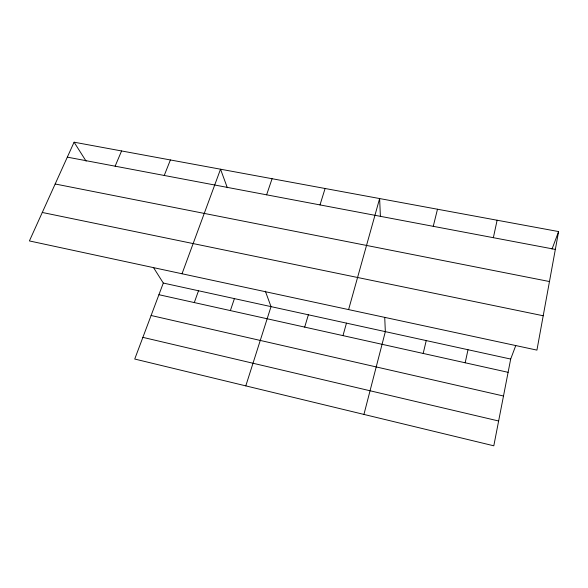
<?xml version="1.0" encoding="UTF-8"?>
<svg xmlns="http://www.w3.org/2000/svg" width="588" height="588" viewBox="0 0 588 588"><rect width="100%" height="100%" fill="white"/><g stroke="black" fill="none" stroke-linecap="round" stroke-linejoin="round"><path stroke-width="0.88" d="M558.6 231.569L536.932 350.117L29.4 240.933L74.088 142.193L558.6 231.569L552.029 249.055M515.757 345.582L510.685 359.062L493.802 445.807L134.733 359.04L163.302 283.056L153.519 267.606M465.181 362.781L468.004 349.728M493.354 237.692L497.117 220.228M423.184 353.447L426.234 340.584M433.253 226.329L437.487 209.232M363.935 414.43L385.338 331.639L384.728 317.395M348.596 309.604L379.627 198.553L380.399 216.516M342.988 335.616L346.464 323.135M304.694 327.104L308.369 314.8M320.004 204.918L325.091 188.498M245.799 385.875L271.024 306.627L265.342 291.17M230.371 310.589L234.414 298.616M266.614 194.819L272.082 178.715M194.297 302.57L198.509 290.759M182.023 273.765L220.529 169.204L227.335 187.719M164.236 175.467L170.388 159.958M115.123 166.176L121.591 150.954M67.319 157.143L555.337 249.408M55.169 183.985L549.464 281.542M42.285 212.466L543.209 315.763M163.302 283.056L510.685 359.062M158.922 294.706L508.105 372.322M151.109 315.491L503.49 396.011M142.884 337.358L498.631 420.993M74.088 142.193L86.113 161.171"/></g></svg>
